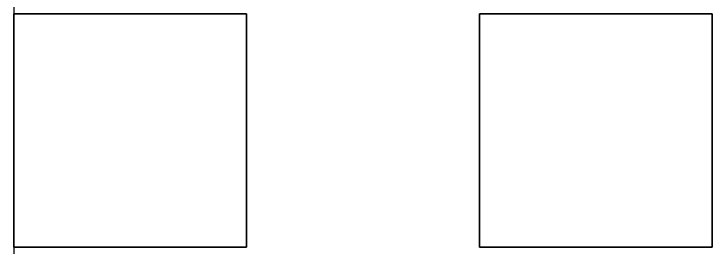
# Model space of a CAD drawing. Header units: millimetres. Extents: x -0.78 to 3, y -2.6 to 4.25.
# Drawn here: x 0 to 3, y 3.25 to 4.25 of the extents above; entities that cross this region are included whole.
import ezdxf

# ---------------------------------------------------------------- set-up
doc = ezdxf.new("R2010")
doc.units = ezdxf.units.MM
doc.layers.add('wheels', color=2, linetype='Continuous')

msp = doc.modelspace()

# ---------------------------------------------------------------- linework, layer by layer
for points in [[(1, 4.25, -0.54), (1, 4.25, -1.54), (0, 4.25, -1.54), (0, 4.25, -0.54)], [(1, 4.25, -1.54), (1, 3.25, -1.54), (0, 3.25, -1.54), (0, 4.25, -1.54)], [(0, 4.25, -1.54), (0, 3.25, -1.54), (0, 3.25, -0.54), (0, 4.25, -0.54)], [(0, 4.25, -0.54), (0, 3.25, -0.54), (1, 3.25, -0.54), (1, 4.25, -0.54)], [(1, 3.25, -0.54), (1, 3.25, -1.54), (1, 4.25, -1.54), (1, 4.25, -0.54)], [(3, 4.25, -1.54), (3, 3.25, -1.54), (2, 3.25, -1.54), (2, 4.25, -1.54)], [(2, 4.25, -1.54), (2, 3.25, -1.54), (3, 3.25, -1.54), (3, 4.25, -1.54)], [(0, 3.25, -0.54), (0, 3.25, -1.54), (1, 3.25, -1.54), (1, 3.25, -0.54)]]:
    msp.add_3dface(points)
at = {"layer": 'wheels'}
msp.add_xline((0, 0, 0.5), (0, -1), dxfattribs=at)

doc.saveas('drawing.dxf')
